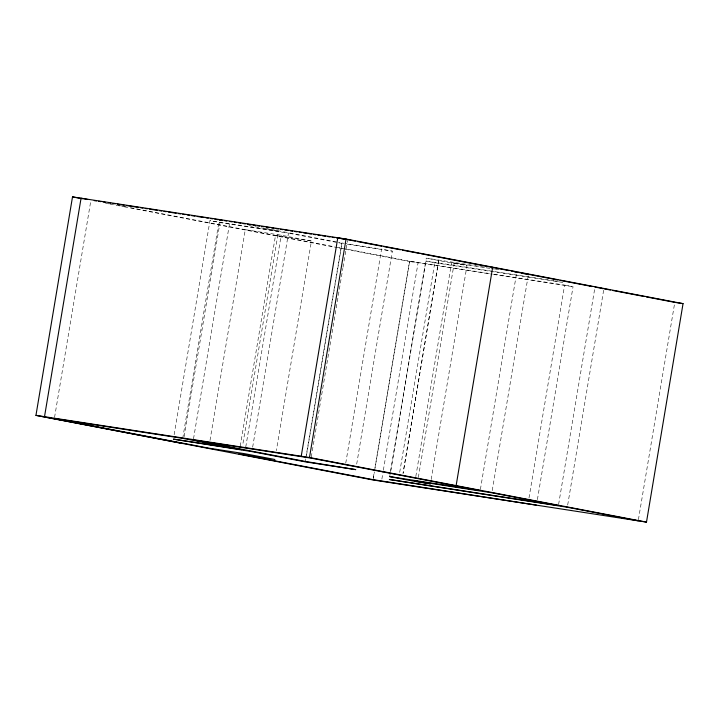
<?xml version="1.0" encoding="UTF-8"?>
<svg xmlns="http://www.w3.org/2000/svg" width="719" height="719" viewBox="0 0 719 719"><rect width="100%" height="100%" fill="white"/><g stroke="black" fill="none" stroke-linecap="round" stroke-linejoin="round"><path stroke-width="0.54" stroke-dasharray="3.6 2.7" d="M54.554 417.46L90.738 201.203M174.133 434.716L209.957 220.67L278.478 231.23L242.654 445.277M182.725 438.347L219.097 220.985M184.136 436.64L219.96 222.584L209.957 220.67M193.51 438.878L229.703 222.62M210.002 440.432L245.269 229.685L281.201 235.221L311.426 241.018L276.348 450.66M240.236 446.22L275.503 235.481L311.426 241.018M245.745 447.065L281.201 235.221M252.657 447.191L288.472 233.145L219.96 222.584M305.26 461.436L305.629 459.225M305.809 458.129L341.822 242.968L338.523 242.339M306.528 455.244L341.974 243.399L288.472 233.145M311.273 457.023L342.846 268.349M343.026 267.243L347.457 240.766M345.749 463.144L381.573 249.098L345.129 243.48M356.696 464.106L392.331 251.156L381.573 249.098M373.323 477.749L374.24 472.23M374.976 467.817L409.506 261.491L337.921 247.767M373.089 479.663L374.383 471.934M374.563 470.837L409.65 261.195L489.351 273.481M381.879 479.07L383.164 471.34M383.353 470.244L418.063 262.812L335.98 247.075M389.689 476.598L426.25 258.13L480.337 266.47M390.615 471.754L425.882 261.015L554.088 280.769M399.692 472.356L434.779 262.723L425.882 261.015M415.807 476.535L451.622 262.48L490.034 268.394M418.323 477.497L454.138 263.442L426.25 258.13M431.202 479.483L467.017 265.428L451.622 262.48M480.4 489.441L516.584 273.184M492.245 490.574L528.249 275.422M528.986 498.024L564.622 285.075L493.782 274.164M537.408 499.642L573.043 286.692L564.622 285.075M558.609 504.432L594.802 288.175M567.686 505.035L603.69 289.883M638.409 519.729L674.602 303.472M341.822 242.968L344.024 243.31M347.448 244.244L392.331 251.156M481.442 266.632L484.759 267.144M491.131 268.564L494.42 269.077M495.517 269.248L498.806 269.751M454.138 263.442L467.017 265.428M555.194 280.94L558.51 281.453M434.779 262.723L562.986 282.477M409.506 261.491L492.236 274.236M493.342 274.406L573.043 286.692M265.005 228.247L337.427 242.132M248.882 225.55L278.478 231.23M118.491 205.382L121.799 206.02M122.895 206.227L126.202 206.865M130.615 207.71L334.874 246.86M105.549 203.225L108.848 203.863M109.953 204.07L123.165 206.605M124.27 206.811L336.825 247.561M438.689 260.485L403.053 473.435L438.752 260.494"/><path stroke-width="1.08" d="M646.489 522.111L309.494 457.509L35.95 415.357L372.954 479.959L646.489 522.111L683.05 303.643L346.046 239.041L72.511 196.889L35.95 415.357L182.572 443.524M44.506 416.678L81.067 198.21L87.637 199.469M301.225 456.232L337.786 237.773L355.33 241.135M309.494 457.509L346.046 239.041M456.116 485.676L492.677 267.216M94.243 200.61L96.454 200.952M98.674 201.293L100.885 201.635M103.096 201.976L105.307 202.318M108.632 202.83L110.843 203.171M113.054 203.513L115.274 203.854M117.485 204.196L119.696 204.538M121.906 204.879L124.117 205.221M126.337 205.562L138.506 207.432M140.717 207.773L142.937 208.115M145.148 208.456L147.359 208.798M149.57 209.139L157.317 210.334M159.528 210.676L161.748 211.018M163.959 211.359L166.17 211.701M168.381 212.033L176.128 213.228M178.339 213.57L180.559 213.911M182.77 214.253L184.981 214.595M187.192 214.936L189.412 215.278M191.622 215.619L194.939 216.131M197.15 216.473L203.792 217.498M206.002 217.839L208.222 218.172M210.433 218.513L212.644 218.855M214.855 219.196L218.181 219.708M222.468 220.374L219.286 219.879L221.479 220.302M224.589 220.697L226.71 221.021M229.891 221.515L232.093 221.856M234.286 222.198L236.488 222.531M238.69 222.872L240.892 223.214M243.094 223.546L245.296 223.888M247.498 224.229L250.796 224.741M252.998 225.074L255.2 225.415M257.402 225.757L259.604 226.09M261.806 226.431L264.008 226.773M266.201 227.114L269.508 227.617M271.71 227.959L273.912 228.3M276.114 228.642L278.307 228.975M280.509 229.316L282.711 229.658M284.913 229.99L288.211 230.502M290.413 230.844L292.615 231.185M294.817 231.518L297.019 231.86M299.221 232.201L301.423 232.543M303.625 232.875L306.923 233.387M309.125 233.729L311.327 234.061M313.529 234.403L315.731 234.745M317.933 235.086L320.126 235.419M322.328 235.76L325.635 236.272M327.837 236.605L330.039 236.946M332.232 237.288L334.434 237.629M336.636 237.962L338.838 238.304M341.04 238.645L347.645 239.661M514.561 271.737L516.772 272.079L511.281 271.027M521.85 273.301L528.438 274.316L517.833 272.285M589.463 286.225L591.665 286.557M600.563 288.265L602.774 288.607M675.815 302.528L683.05 303.643M357.523 241.557L381.69 246.186M383.883 246.608L400.357 249.763M402.55 250.185L419.024 253.34M421.226 253.762L509.079 270.605M529.526 274.523L557.89 279.961M560.074 280.383L591.71 286.441M594.981 287.07L602.89 288.589M603.879 288.777L610.422 290.036M612.606 290.449L644.242 296.516M646.417 296.929L674.782 302.366M72.511 196.889L82.424 198.795M638.22 520.835L567.318 507.246L389.33 479.483L558.429 505.538L491.877 492.785L415.07 480.948L430.456 483.896L417.586 481.91L389.689 476.598L480.211 490.547L311.084 458.129L193.33 439.983L305.26 461.436L355.77 469.624L305.413 461.868L251.92 451.613L173.396 439.129L241.917 449.69L182.725 438.347L54.365 418.566L208.708 448.153L244.64 453.689L274.874 459.486L238.942 453.95L373.089 479.663L536.482 505.151"/></g></svg>
